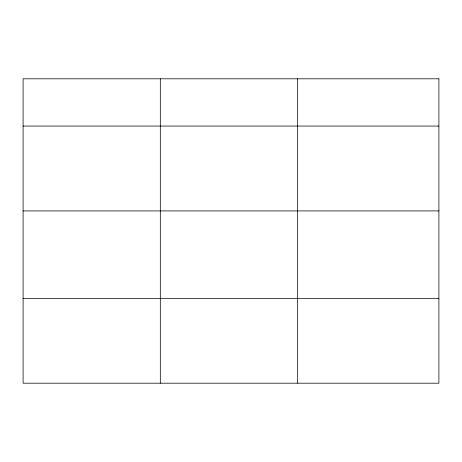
<?xml version="1.0" encoding="UTF-8"?>
<svg xmlns="http://www.w3.org/2000/svg" width="462" height="462" viewBox="0 0 462 462"><rect width="100%" height="100%" fill="white"/><g stroke="black" fill="none" stroke-linecap="round" stroke-linejoin="round"><path stroke-width="0.69" d="M23.1 126.057L438.9 126.057M23.1 210.915L438.9 210.915M23.1 298.337L438.9 298.337M297.528 78.806L297.528 383.194M160.314 78.806L160.314 383.194M438.9 78.806L23.1 78.806L23.1 383.194L438.9 383.194L438.9 78.806"/></g></svg>
